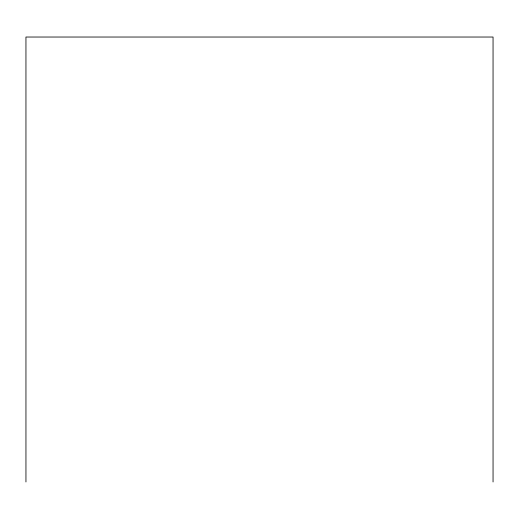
<?xml version="1.0" encoding="UTF-8"?>
<svg xmlns="http://www.w3.org/2000/svg" width="519" height="519" viewBox="0 0 519 519"><rect width="100%" height="100%" fill="white"/><g stroke="black" fill="none" stroke-linecap="round" stroke-linejoin="round"><path stroke-width="0.78" d="M493.05 481.969L493.05 37.031L25.95 37.031L25.95 481.969"/></g></svg>
